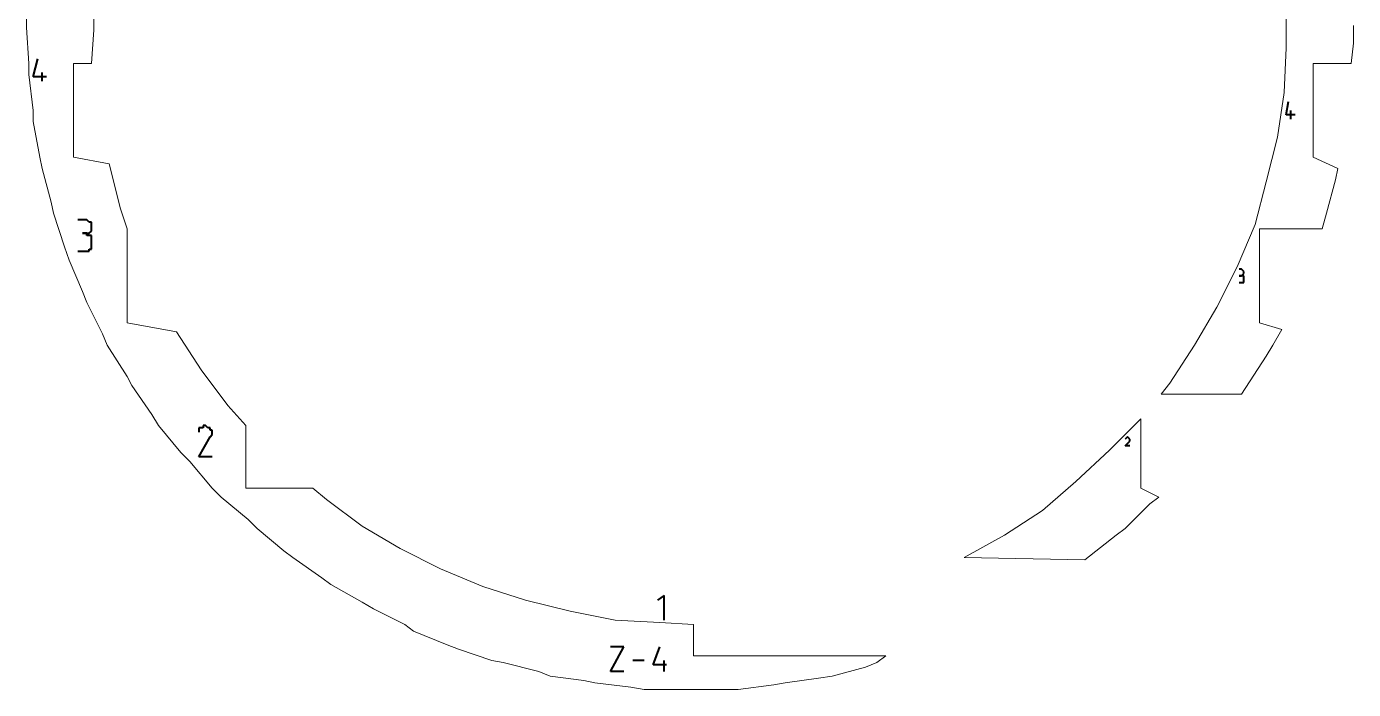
# Model space of a CAD drawing. Header units: centimetres. Extents: x -9.7 to 9.7, y -12.3 to 12.3.
# Drawn here: x -9.66 to -3.73, y 0.16 to 3.13 of the extents above; entities that cross this region are included whole.
import ezdxf

# ---------------------------------------------------------------- set-up
doc = ezdxf.new("R2010")
doc.units = ezdxf.units.CM
doc.header["$MEASUREMENT"] = 0
doc.layers.add('layer 1', color=7, linetype='Continuous')

msp = doc.modelspace()

# ---------------------------------------------------------------- linework, layer by layer
at = {"layer": 'layer 1', "color": 5, "lineweight": 13}
for points in [[(-9.35566, 3.11494), (-9.35566, 3.11494), (-9.35566, 3.26496), (-9.35566, 3.26496)], [(-4.02536, 3.23506), (-4.02536, 3.23506), (-4.02536, 3.03504), (-4.02536, 3.03504)], [(-9.65569, 3.175), (-9.65569, 3.175), (-9.65569, 3.12499), (-9.65569, 3.12499)], [(-9.65569, 3.12499), (-9.65569, 3.12499), (-9.64591, 2.96492), (-9.64591, 2.96492)], [(-9.36571, 2.96492), (-9.36571, 2.96492), (-9.35566, 3.11494), (-9.35566, 3.11494)], [(-3.72532, 3.05514), (-3.72532, 3.05514), (-3.72532, 3.13505), (-3.72532, 3.13505)], [(-4.02536, 3.03504), (-4.02536, 3.03504), (-4.03542, 2.83501), (-4.03542, 2.83501)], [(-3.73538, 2.96492), (-3.73538, 2.96492), (-3.72532, 3.05514), (-3.72532, 3.05514)], [(-9.64591, 2.96492), (-9.64591, 2.96492), (-9.64591, 2.91491), (-9.64591, 2.91491)], [(-9.64591, 2.91491), (-9.64591, 2.91491), (-9.6258, 2.75511), (-9.6258, 2.75511)], [(-9.44588, 2.54503), (-9.44588, 2.54503), (-9.44588, 2.96492), (-9.44588, 2.96492)], [(-9.44588, 2.96492), (-9.44588, 2.96492), (-9.36571, 2.96492), (-9.36571, 2.96492)], [(-3.90524, 2.54503), (-3.90524, 2.54503), (-3.90524, 2.96492), (-3.90524, 2.96492)], [(-3.90524, 2.96492), (-3.90524, 2.96492), (-3.73538, 2.96492), (-3.73538, 2.96492)], [(-4.03542, 2.83501), (-4.03542, 2.83501), (-4.06531, 2.63499), (-4.06531, 2.63499)], [(-9.6258, 2.75511), (-9.6258, 2.75511), (-9.6258, 2.7051), (-9.6258, 2.7051)], [(-9.6258, 2.7051), (-9.6258, 2.7051), (-9.5959, 2.54503), (-9.5959, 2.54503)], [(-4.06531, 2.63499), (-4.06531, 2.63499), (-4.11532, 2.43496), (-4.11532, 2.43496)], [(-9.5959, 2.54503), (-9.5959, 2.54503), (-9.58584, 2.49502), (-9.58584, 2.49502)], [(-9.58584, 2.49502), (-9.58584, 2.49502), (-9.54589, 2.345), (-9.54589, 2.345)], [(-9.28581, 2.51513), (-9.28581, 2.51513), (-9.44588, 2.54503), (-9.44588, 2.54503)], [(-9.2358, 2.3151), (-9.2358, 2.3151), (-9.28581, 2.51513), (-9.28581, 2.51513)], [(-3.79544, 2.49502), (-3.79544, 2.49502), (-3.90524, 2.54503), (-3.90524, 2.54503)], [(-3.80523, 2.44502), (-3.80523, 2.44502), (-3.79544, 2.49502), (-3.79544, 2.49502)], [(-4.11532, 2.43496), (-4.11532, 2.43496), (-4.16533, 2.24499), (-4.16533, 2.24499)], [(-3.84544, 2.295), (-3.84544, 2.295), (-3.80523, 2.44502), (-3.80523, 2.44502)], [(-9.54589, 2.345), (-9.54589, 2.345), (-9.53584, 2.295), (-9.53584, 2.295)], [(-9.20564, 2.22488), (-9.20564, 2.22488), (-9.2358, 2.3151), (-9.2358, 2.3151)], [(-9.53584, 2.295), (-9.53584, 2.295), (-9.48583, 2.14498), (-9.48583, 2.14498)], [(-3.86529, 2.22488), (-3.86529, 2.22488), (-3.84544, 2.295), (-3.84544, 2.295)], [(-9.20564, 1.80499), (-9.20564, 1.80499), (-9.20564, 2.22488), (-9.20564, 2.22488)], [(-4.16533, 2.24499), (-4.16533, 2.24499), (-4.24549, 2.05502), (-4.24549, 2.05502)], [(-4.14548, 1.80499), (-4.14548, 1.80499), (-4.14548, 2.22488), (-4.14548, 2.22488)], [(-4.14548, 2.22488), (-4.14548, 2.22488), (-3.86529, 2.22488), (-3.86529, 2.22488)], [(-9.48583, 2.14498), (-9.48583, 2.14498), (-9.46572, 2.08492), (-9.46572, 2.08492)], [(-9.46572, 2.08492), (-9.46572, 2.08492), (-9.40566, 1.94495), (-9.40566, 1.94495)], [(-4.24549, 2.05502), (-4.24549, 2.05502), (-4.33545, 1.8751), (-4.33545, 1.8751)], [(-9.40566, 1.94495), (-9.40566, 1.94495), (-9.38582, 1.89495), (-9.38582, 1.89495)], [(-9.38582, 1.89495), (-9.38582, 1.89495), (-9.31571, 1.75498), (-9.31571, 1.75498)], [(-4.33545, 1.8751), (-4.33545, 1.8751), (-4.43547, 1.70498), (-4.43547, 1.70498)], [(-8.98577, 1.76504), (-8.98577, 1.76504), (-9.20564, 1.80499), (-9.20564, 1.80499)], [(-4.04547, 1.77509), (-4.04547, 1.77509), (-4.14548, 1.80499), (-4.14548, 1.80499)], [(-9.31571, 1.75498), (-9.31571, 1.75498), (-9.29586, 1.70498), (-9.29586, 1.70498)], [(-8.8757, 1.59491), (-8.8757, 1.59491), (-8.98577, 1.76504), (-8.98577, 1.76504)], [(-4.08542, 1.70498), (-4.08542, 1.70498), (-4.04547, 1.77509), (-4.04547, 1.77509)], [(-9.29586, 1.70498), (-9.29586, 1.70498), (-9.20564, 1.56501), (-9.20564, 1.56501)], [(-4.43547, 1.70498), (-4.43547, 1.70498), (-4.54527, 1.53511), (-4.54527, 1.53511)], [(-4.11532, 1.65497), (-4.11532, 1.65497), (-4.08542, 1.70498), (-4.08542, 1.70498)], [(-4.22539, 1.48511), (-4.22539, 1.48511), (-4.11532, 1.65497), (-4.11532, 1.65497)], [(-9.20564, 1.56501), (-9.20564, 1.56501), (-9.18579, 1.52506), (-9.18579, 1.52506)], [(-8.75558, 1.4351), (-8.75558, 1.4351), (-8.8757, 1.59491), (-8.8757, 1.59491)], [(-9.18579, 1.52506), (-9.18579, 1.52506), (-9.09584, 1.39488), (-9.09584, 1.39488)], [(-4.54527, 1.53511), (-4.54527, 1.53511), (-4.58548, 1.48511), (-4.58548, 1.48511)], [(-4.58548, 1.48511), (-4.58548, 1.48511), (-4.22539, 1.48511), (-4.22539, 1.48511)], [(-8.67568, 1.34488), (-8.67568, 1.34488), (-8.75558, 1.4351), (-8.75558, 1.4351)], [(-9.09584, 1.39488), (-9.09584, 1.39488), (-9.06567, 1.34488), (-9.06567, 1.34488)], [(-4.67544, 1.37504), (-4.67544, 1.37504), (-4.81541, 1.23507), (-4.81541, 1.23507)], [(-4.67544, 1.06495), (-4.67544, 1.06495), (-4.67544, 1.37504), (-4.67544, 1.37504)], [(-9.06567, 1.34488), (-9.06567, 1.34488), (-8.96566, 1.22502), (-8.96566, 1.22502)], [(-8.67568, 1.06495), (-8.67568, 1.06495), (-8.67568, 1.34488), (-8.67568, 1.34488)], [(-8.96566, 1.22502), (-8.96566, 1.22502), (-8.92571, 1.18507), (-8.92571, 1.18507)], [(-4.81541, 1.23507), (-4.81541, 1.23507), (-4.96543, 1.09485), (-4.96543, 1.09485)], [(-8.92571, 1.18507), (-8.92571, 1.18507), (-8.8257, 1.06495), (-8.8257, 1.06495)], [(-4.96543, 1.09485), (-4.96543, 1.09485), (-5.11544, 0.96494), (-5.11544, 0.96494)], [(-8.8257, 1.06495), (-8.8257, 1.06495), (-8.78574, 1.025), (-8.78574, 1.025)], [(-8.78574, 1.025), (-8.78574, 1.025), (-8.66562, 0.92498), (-8.66562, 0.92498)], [(-8.37564, 1.06495), (-8.37564, 1.06495), (-8.67568, 1.06495), (-8.67568, 1.06495)], [(-8.31558, 1.01494), (-8.31558, 1.01494), (-8.37564, 1.06495), (-8.37564, 1.06495)], [(-8.15577, 0.89509), (-8.15577, 0.89509), (-8.31558, 1.01494), (-8.31558, 1.01494)], [(-4.59527, 1.025), (-4.59527, 1.025), (-4.67544, 1.06495), (-4.67544, 1.06495)], [(-4.63549, 0.99483), (-4.63549, 0.99483), (-4.59527, 1.025), (-4.59527, 1.025)], [(-5.11544, 0.96494), (-5.11544, 0.96494), (-5.28557, 0.85487), (-5.28557, 0.85487)], [(-4.74529, 0.88503), (-4.74529, 0.88503), (-4.63549, 0.99483), (-4.63549, 0.99483)], [(-8.66562, 0.92498), (-8.66562, 0.92498), (-8.62567, 0.88503), (-8.62567, 0.88503)], [(-7.98564, 0.79507), (-7.98564, 0.79507), (-8.15577, 0.89509), (-8.15577, 0.89509)], [(-8.62567, 0.88503), (-8.62567, 0.88503), (-8.50582, 0.78502), (-8.50582, 0.78502)], [(-5.28557, 0.85487), (-5.28557, 0.85487), (-5.46549, 0.75486), (-5.46549, 0.75486)], [(-4.92547, 0.74507), (-4.92547, 0.74507), (-4.78551, 0.85487), (-4.78551, 0.85487)], [(-4.78551, 0.85487), (-4.78551, 0.85487), (-4.74529, 0.88503), (-4.74529, 0.88503)], [(-8.50582, 0.78502), (-8.50582, 0.78502), (-8.4656, 0.75486), (-8.4656, 0.75486)], [(-7.80573, 0.70484), (-7.80573, 0.70484), (-7.98564, 0.79507), (-7.98564, 0.79507)], [(-8.4656, 0.75486), (-8.4656, 0.75486), (-8.33569, 0.6649), (-8.33569, 0.6649)], [(-5.46549, 0.75486), (-5.46549, 0.75486), (-4.92547, 0.74507), (-4.92547, 0.74507)], [(-8.33569, 0.6649), (-8.33569, 0.6649), (-8.29574, 0.635), (-8.29574, 0.635)], [(-7.61576, 0.62495), (-7.61576, 0.62495), (-7.80573, 0.70484), (-7.80573, 0.70484)], [(-8.29574, 0.635), (-8.29574, 0.635), (-8.15577, 0.55483), (-8.15577, 0.55483)], [(-7.42552, 0.56489), (-7.42552, 0.56489), (-7.61576, 0.62495), (-7.61576, 0.62495)], [(-8.15577, 0.55483), (-8.15577, 0.55483), (-8.10577, 0.52493), (-8.10577, 0.52493)], [(-7.2255, 0.51488), (-7.2255, 0.51488), (-7.42552, 0.56489), (-7.42552, 0.56489)], [(-8.10577, 0.52493), (-8.10577, 0.52493), (-7.96554, 0.45482), (-7.96554, 0.45482)], [(-7.02547, 0.47493), (-7.02547, 0.47493), (-7.2255, 0.51488), (-7.2255, 0.51488)], [(-6.82545, 0.46487), (-6.82545, 0.46487), (-7.02547, 0.47493), (-7.02547, 0.47493)], [(-7.96554, 0.45482), (-7.96554, 0.45482), (-7.92558, 0.42492), (-7.92558, 0.42492)], [(-7.92558, 0.42492), (-7.92558, 0.42492), (-7.77557, 0.36486), (-7.77557, 0.36486)], [(-6.67543, 0.45482), (-6.67543, 0.45482), (-6.82545, 0.46487), (-6.82545, 0.46487)], [(-6.67543, 0.31485), (-6.67543, 0.31485), (-6.67543, 0.45482), (-6.67543, 0.45482)], [(-7.77557, 0.36486), (-7.77557, 0.36486), (-7.72556, 0.34502), (-7.72556, 0.34502)], [(-7.72556, 0.34502), (-7.72556, 0.34502), (-7.57554, 0.29501), (-7.57554, 0.29501)], [(-5.81553, 0.31485), (-5.81553, 0.31485), (-6.67543, 0.31485), (-6.67543, 0.31485)], [(-5.85548, 0.28496), (-5.85548, 0.28496), (-5.81553, 0.31485), (-5.81553, 0.31485)], [(-7.57554, 0.29501), (-7.57554, 0.29501), (-7.52553, 0.28496), (-7.52553, 0.28496)], [(-7.52553, 0.28496), (-7.52553, 0.28496), (-7.36573, 0.245), (-7.36573, 0.245)], [(-7.36573, 0.245), (-7.36573, 0.245), (-7.31572, 0.2249), (-7.31572, 0.2249)], [(-6.05551, 0.2249), (-6.05551, 0.2249), (-5.90549, 0.26485), (-5.90549, 0.26485)], [(-5.90549, 0.26485), (-5.90549, 0.26485), (-5.85548, 0.28496), (-5.85548, 0.28496)], [(-7.31572, 0.2249), (-7.31572, 0.2249), (-7.1657, 0.20505), (-7.1657, 0.20505)], [(-7.1657, 0.20505), (-7.1657, 0.20505), (-7.11569, 0.195), (-7.11569, 0.195)], [(-7.11569, 0.195), (-7.11569, 0.195), (-6.95562, 0.17489), (-6.95562, 0.17489)], [(-6.47567, 0.16483), (-6.47567, 0.16483), (-6.31559, 0.18494), (-6.31559, 0.18494)], [(-6.31559, 0.18494), (-6.31559, 0.18494), (-6.26559, 0.195), (-6.26559, 0.195)], [(-6.26559, 0.195), (-6.26559, 0.195), (-6.11557, 0.21484), (-6.11557, 0.21484)], [(-6.11557, 0.21484), (-6.11557, 0.21484), (-6.05551, 0.2249), (-6.05551, 0.2249)], [(-6.95562, 0.17489), (-6.95562, 0.17489), (-6.89556, 0.16483), (-6.89556, 0.16483)], [(-6.89556, 0.16483), (-6.89556, 0.16483), (-6.74554, 0.16483), (-6.74554, 0.16483)], [(-6.74554, 0.16483), (-6.74554, 0.16483), (-6.68548, 0.16483), (-6.68548, 0.16483)], [(-6.68548, 0.16483), (-6.68548, 0.16483), (-6.52567, 0.16483), (-6.52567, 0.16483)], [(-6.52567, 0.16483), (-6.52567, 0.16483), (-6.47567, 0.16483), (-6.47567, 0.16483)]]:
    msp.add_open_spline(points, degree=3, dxfattribs=at)
at = {"layer": 'layer 1', "color": 1, "lineweight": 40}
for points in [[(-9.6258, 2.90512), (-9.6258, 2.90512), (-9.60569, 2.98503), (-9.60569, 2.98503)], [(-9.58584, 2.88502), (-9.58584, 2.88502), (-9.58584, 2.92497), (-9.58584, 2.92497)], [(-9.56574, 2.90512), (-9.56574, 2.90512), (-9.6258, 2.90512), (-9.6258, 2.90512)], [(-4.02536, 2.735), (-4.02536, 2.735), (-4.01531, 2.79506), (-4.01531, 2.79506)], [(-3.98541, 2.735), (-3.98541, 2.735), (-4.02536, 2.735), (-4.02536, 2.735)], [(-4.00525, 2.71515), (-4.00525, 2.71515), (-4.00525, 2.75511), (-4.00525, 2.75511)], [(-9.39587, 2.2651), (-9.39587, 2.2651), (-9.42577, 2.2651), (-9.42577, 2.2651)], [(-9.38582, 2.2651), (-9.38582, 2.2651), (-9.39587, 2.2651), (-9.39587, 2.2651)], [(-9.37577, 2.25504), (-9.37577, 2.25504), (-9.38582, 2.2651), (-9.38582, 2.2651)], [(-9.38582, 2.2651), (-9.38582, 2.2651), (-9.38582, 2.2651), (-9.38582, 2.2651)], [(-9.36571, 2.25504), (-9.36571, 2.25504), (-9.37577, 2.25504), (-9.37577, 2.25504)], [(-9.37577, 2.25504), (-9.37577, 2.25504), (-9.37577, 2.25504), (-9.37577, 2.25504)], [(-9.36571, 2.24499), (-9.36571, 2.24499), (-9.36571, 2.25504), (-9.36571, 2.25504)], [(-9.39587, 2.20504), (-9.39587, 2.20504), (-9.40566, 2.20504), (-9.40566, 2.20504)], [(-9.40566, 2.20504), (-9.40566, 2.20504), (-9.39587, 2.20504), (-9.39587, 2.20504)], [(-9.38582, 2.20504), (-9.38582, 2.20504), (-9.39587, 2.20504), (-9.39587, 2.20504)], [(-9.39587, 2.20504), (-9.39587, 2.20504), (-9.39587, 2.20504), (-9.39587, 2.20504)], [(-9.39587, 2.20504), (-9.39587, 2.20504), (-9.38582, 2.20504), (-9.38582, 2.20504)], [(-9.38582, 2.19498), (-9.38582, 2.19498), (-9.38582, 2.20504), (-9.38582, 2.20504)], [(-9.38582, 2.20504), (-9.38582, 2.20504), (-9.38582, 2.20504), (-9.38582, 2.20504)], [(-9.38582, 2.20504), (-9.38582, 2.20504), (-9.37577, 2.20504), (-9.37577, 2.20504)], [(-9.37577, 2.19498), (-9.37577, 2.19498), (-9.38582, 2.19498), (-9.38582, 2.19498)], [(-9.37577, 2.20504), (-9.37577, 2.20504), (-9.36571, 2.21509), (-9.36571, 2.21509)], [(-9.37577, 2.20504), (-9.37577, 2.20504), (-9.37577, 2.20504), (-9.37577, 2.20504)], [(-9.36571, 2.19498), (-9.36571, 2.19498), (-9.37577, 2.19498), (-9.37577, 2.19498)], [(-9.37577, 2.19498), (-9.37577, 2.19498), (-9.37577, 2.19498), (-9.37577, 2.19498)], [(-9.36571, 2.23494), (-9.36571, 2.23494), (-9.36571, 2.24499), (-9.36571, 2.24499)], [(-9.36571, 2.24499), (-9.36571, 2.24499), (-9.36571, 2.24499), (-9.36571, 2.24499)], [(-9.36571, 2.22488), (-9.36571, 2.22488), (-9.36571, 2.23494), (-9.36571, 2.23494)], [(-9.36571, 2.23494), (-9.36571, 2.23494), (-9.36571, 2.23494), (-9.36571, 2.23494)], [(-9.36571, 2.23494), (-9.36571, 2.23494), (-9.36571, 2.23494), (-9.36571, 2.23494)], [(-9.36571, 2.21509), (-9.36571, 2.21509), (-9.36571, 2.22488), (-9.36571, 2.22488)], [(-9.36571, 2.22488), (-9.36571, 2.22488), (-9.36571, 2.22488), (-9.36571, 2.22488)], [(-9.36571, 2.21509), (-9.36571, 2.21509), (-9.36571, 2.21509), (-9.36571, 2.21509)], [(-9.36571, 2.18493), (-9.36571, 2.18493), (-9.36571, 2.19498), (-9.36571, 2.19498)], [(-9.36571, 2.17488), (-9.36571, 2.17488), (-9.36571, 2.18493), (-9.36571, 2.18493)], [(-9.36571, 2.18493), (-9.36571, 2.18493), (-9.36571, 2.18493), (-9.36571, 2.18493)], [(-9.36571, 2.15503), (-9.36571, 2.15503), (-9.36571, 2.17488), (-9.36571, 2.17488)], [(-9.36571, 2.17488), (-9.36571, 2.17488), (-9.36571, 2.17488), (-9.36571, 2.17488)], [(-9.36571, 2.17488), (-9.36571, 2.17488), (-9.36571, 2.17488), (-9.36571, 2.17488)], [(-9.36571, 2.14498), (-9.36571, 2.14498), (-9.36571, 2.15503), (-9.36571, 2.15503)], [(-9.36571, 2.15503), (-9.36571, 2.15503), (-9.36571, 2.15503), (-9.36571, 2.15503)], [(-9.36571, 2.13492), (-9.36571, 2.13492), (-9.36571, 2.14498), (-9.36571, 2.14498)], [(-9.36571, 2.14498), (-9.36571, 2.14498), (-9.36571, 2.14498), (-9.36571, 2.14498)], [(-9.42577, 2.12513), (-9.42577, 2.12513), (-9.39587, 2.12513), (-9.39587, 2.12513)], [(-9.39587, 2.12513), (-9.39587, 2.12513), (-9.39587, 2.12513), (-9.39587, 2.12513)], [(-9.39587, 2.12513), (-9.39587, 2.12513), (-9.38582, 2.12513), (-9.38582, 2.12513)], [(-9.38582, 2.12513), (-9.38582, 2.12513), (-9.38582, 2.12513), (-9.38582, 2.12513)], [(-9.38582, 2.12513), (-9.38582, 2.12513), (-9.37577, 2.12513), (-9.37577, 2.12513)], [(-9.37577, 2.12513), (-9.37577, 2.12513), (-9.37577, 2.13492), (-9.37577, 2.13492)], [(-9.37577, 2.13492), (-9.37577, 2.13492), (-9.36571, 2.13492), (-9.36571, 2.13492)], [(-4.22539, 2.04497), (-4.22539, 2.04497), (-4.23544, 2.04497), (-4.23544, 2.04497)], [(-4.21533, 2.03491), (-4.21533, 2.03491), (-4.22539, 2.04497), (-4.22539, 2.04497)], [(-4.22539, 2.04497), (-4.22539, 2.04497), (-4.22539, 2.04497), (-4.22539, 2.04497)], [(-4.22539, 2.04497), (-4.22539, 2.04497), (-4.22539, 2.04497), (-4.22539, 2.04497)], [(-4.22539, 2.04497), (-4.22539, 2.04497), (-4.22539, 2.04497), (-4.22539, 2.04497)], [(-4.22539, 2.01507), (-4.22539, 2.01507), (-4.21533, 2.02512), (-4.21533, 2.02512)], [(-4.21533, 2.02512), (-4.21533, 2.02512), (-4.21533, 2.03491), (-4.21533, 2.03491)], [(-4.21533, 2.03491), (-4.21533, 2.03491), (-4.21533, 2.03491), (-4.21533, 2.03491)], [(-4.21533, 2.03491), (-4.21533, 2.03491), (-4.21533, 2.03491), (-4.21533, 2.03491)], [(-4.21533, 2.03491), (-4.21533, 2.03491), (-4.21533, 2.03491), (-4.21533, 2.03491)], [(-4.21533, 2.03491), (-4.21533, 2.03491), (-4.21533, 2.03491), (-4.21533, 2.03491)], [(-4.21533, 2.02512), (-4.21533, 2.02512), (-4.21533, 2.02512), (-4.21533, 2.02512)], [(-4.21533, 2.02512), (-4.21533, 2.02512), (-4.21533, 2.02512), (-4.21533, 2.02512)], [(-4.21533, 2.02512), (-4.21533, 2.02512), (-4.21533, 2.02512), (-4.21533, 2.02512)], [(-4.21533, 2.02512), (-4.21533, 2.02512), (-4.21533, 2.02512), (-4.21533, 2.02512)], [(-4.21533, 2.02512), (-4.21533, 2.02512), (-4.21533, 2.02512), (-4.21533, 2.02512)], [(-4.21533, 2.02512), (-4.21533, 2.02512), (-4.21533, 2.02512), (-4.21533, 2.02512)], [(-4.22539, 2.01507), (-4.22539, 2.01507), (-4.23544, 2.01507), (-4.23544, 2.01507)], [(-4.23544, 2.01507), (-4.23544, 2.01507), (-4.22539, 2.01507), (-4.22539, 2.01507)], [(-4.23544, 1.9849), (-4.23544, 1.9849), (-4.22539, 1.9849), (-4.22539, 1.9849)], [(-4.21533, 2.01507), (-4.21533, 2.01507), (-4.22539, 2.01507), (-4.22539, 2.01507)], [(-4.22539, 2.01507), (-4.22539, 2.01507), (-4.22539, 2.01507), (-4.22539, 2.01507)], [(-4.22539, 2.01507), (-4.22539, 2.01507), (-4.22539, 2.01507), (-4.22539, 2.01507)], [(-4.22539, 2.01507), (-4.22539, 2.01507), (-4.22539, 2.01507), (-4.22539, 2.01507)], [(-4.22539, 2.01507), (-4.22539, 2.01507), (-4.22539, 2.01507), (-4.22539, 2.01507)], [(-4.22539, 2.01507), (-4.22539, 2.01507), (-4.22539, 2.01507), (-4.22539, 2.01507)], [(-4.22539, 2.01507), (-4.22539, 2.01507), (-4.22539, 2.01507), (-4.22539, 2.01507)], [(-4.22539, 2.01507), (-4.22539, 2.01507), (-4.22539, 2.01507), (-4.22539, 2.01507)], [(-4.22539, 1.9849), (-4.22539, 1.9849), (-4.22539, 1.9849), (-4.22539, 1.9849)], [(-4.22539, 1.9849), (-4.22539, 1.9849), (-4.22539, 1.9849), (-4.22539, 1.9849)], [(-4.22539, 1.9849), (-4.22539, 1.9849), (-4.22539, 1.9849), (-4.22539, 1.9849)], [(-4.22539, 1.9849), (-4.22539, 1.9849), (-4.22539, 1.9849), (-4.22539, 1.9849)], [(-4.22539, 1.9849), (-4.22539, 1.9849), (-4.21533, 1.9849), (-4.21533, 1.9849)], [(-4.21533, 2.00501), (-4.21533, 2.00501), (-4.21533, 2.01507), (-4.21533, 2.01507)], [(-4.21533, 2.01507), (-4.21533, 2.01507), (-4.21533, 2.01507), (-4.21533, 2.01507)], [(-4.21533, 2.01507), (-4.21533, 2.01507), (-4.21533, 2.01507), (-4.21533, 2.01507)], [(-4.21533, 1.99496), (-4.21533, 1.99496), (-4.21533, 2.00501), (-4.21533, 2.00501)], [(-4.21533, 2.00501), (-4.21533, 2.00501), (-4.21533, 2.00501), (-4.21533, 2.00501)], [(-4.21533, 2.00501), (-4.21533, 2.00501), (-4.21533, 2.00501), (-4.21533, 2.00501)], [(-4.21533, 2.00501), (-4.21533, 2.00501), (-4.21533, 2.00501), (-4.21533, 2.00501)], [(-4.21533, 1.9849), (-4.21533, 1.9849), (-4.21533, 1.99496), (-4.21533, 1.99496)], [(-4.21533, 1.99496), (-4.21533, 1.99496), (-4.21533, 1.99496), (-4.21533, 1.99496)], [(-4.21533, 1.99496), (-4.21533, 1.99496), (-4.21533, 1.99496), (-4.21533, 1.99496)], [(-4.21533, 1.99496), (-4.21533, 1.99496), (-4.21533, 1.99496), (-4.21533, 1.99496)], [(-4.21533, 1.99496), (-4.21533, 1.99496), (-4.21533, 1.99496), (-4.21533, 1.99496)], [(-8.8757, 1.33509), (-8.8757, 1.33509), (-8.88576, 1.33509), (-8.88576, 1.33509)], [(-8.88576, 1.33509), (-8.88576, 1.33509), (-8.88576, 1.32503), (-8.88576, 1.32503)], [(-8.88576, 1.32503), (-8.88576, 1.32503), (-8.88576, 1.31498), (-8.88576, 1.31498)], [(-8.86565, 1.33509), (-8.86565, 1.33509), (-8.8757, 1.33509), (-8.8757, 1.33509)], [(-8.8757, 1.33509), (-8.8757, 1.33509), (-8.8757, 1.33509), (-8.8757, 1.33509)], [(-8.85559, 1.34488), (-8.85559, 1.34488), (-8.86565, 1.34488), (-8.86565, 1.34488)], [(-8.86565, 1.34488), (-8.86565, 1.34488), (-8.86565, 1.33509), (-8.86565, 1.33509)], [(-8.8458, 1.33509), (-8.8458, 1.33509), (-8.85559, 1.34488), (-8.85559, 1.34488)], [(-8.85559, 1.34488), (-8.85559, 1.34488), (-8.85559, 1.34488), (-8.85559, 1.34488)], [(-8.83575, 1.33509), (-8.83575, 1.33509), (-8.8458, 1.33509), (-8.8458, 1.33509)], [(-8.8458, 1.33509), (-8.8458, 1.33509), (-8.8458, 1.33509), (-8.8458, 1.33509)], [(-8.8458, 1.33509), (-8.8458, 1.33509), (-8.8458, 1.33509), (-8.8458, 1.33509)], [(-8.83575, 1.32503), (-8.83575, 1.32503), (-8.83575, 1.33509), (-8.83575, 1.33509)], [(-8.8257, 1.32503), (-8.8257, 1.32503), (-8.83575, 1.32503), (-8.83575, 1.32503)], [(-8.83575, 1.32503), (-8.83575, 1.32503), (-8.83575, 1.32503), (-8.83575, 1.32503)], [(-8.83575, 1.29487), (-8.83575, 1.29487), (-8.8257, 1.30493), (-8.8257, 1.30493)], [(-8.8257, 1.31498), (-8.8257, 1.31498), (-8.8257, 1.32503), (-8.8257, 1.32503)], [(-8.8257, 1.30493), (-8.8257, 1.30493), (-8.8257, 1.31498), (-8.8257, 1.31498)], [(-8.8257, 1.31498), (-8.8257, 1.31498), (-8.8257, 1.31498), (-8.8257, 1.31498)], [(-8.8257, 1.30493), (-8.8257, 1.30493), (-8.8257, 1.30493), (-8.8257, 1.30493)], [(-8.88576, 1.20491), (-8.88576, 1.20491), (-8.83575, 1.29487), (-8.83575, 1.29487)], [(-8.83575, 1.29487), (-8.83575, 1.29487), (-8.83575, 1.29487), (-8.83575, 1.29487)], [(-8.83575, 1.29487), (-8.83575, 1.29487), (-8.83575, 1.29487), (-8.83575, 1.29487)], [(-8.83575, 1.29487), (-8.83575, 1.29487), (-8.83575, 1.29487), (-8.83575, 1.29487)], [(-8.83575, 1.29487), (-8.83575, 1.29487), (-8.83575, 1.29487), (-8.83575, 1.29487)], [(-8.83575, 1.29487), (-8.83575, 1.29487), (-8.83575, 1.29487), (-8.83575, 1.29487)], [(-8.83575, 1.29487), (-8.83575, 1.29487), (-8.83575, 1.29487), (-8.83575, 1.29487)], [(-8.83575, 1.29487), (-8.83575, 1.29487), (-8.83575, 1.29487), (-8.83575, 1.29487)], [(-8.83575, 1.29487), (-8.83575, 1.29487), (-8.83575, 1.29487), (-8.83575, 1.29487)], [(-8.83575, 1.29487), (-8.83575, 1.29487), (-8.83575, 1.29487), (-8.83575, 1.29487)], [(-8.83575, 1.29487), (-8.83575, 1.29487), (-8.83575, 1.29487), (-8.83575, 1.29487)], [(-8.83575, 1.29487), (-8.83575, 1.29487), (-8.83575, 1.29487), (-8.83575, 1.29487)], [(-4.7355, 1.29487), (-4.7355, 1.29487), (-4.74529, 1.28508), (-4.74529, 1.28508)], [(-4.74529, 1.28508), (-4.74529, 1.28508), (-4.74529, 1.28508), (-4.74529, 1.28508)], [(-4.74529, 1.28508), (-4.74529, 1.28508), (-4.74529, 1.28508), (-4.74529, 1.28508)], [(-4.74529, 1.28508), (-4.74529, 1.28508), (-4.74529, 1.28508), (-4.74529, 1.28508)], [(-4.74529, 1.25492), (-4.74529, 1.25492), (-4.72545, 1.27503), (-4.72545, 1.27503)], [(-4.72545, 1.25492), (-4.72545, 1.25492), (-4.74529, 1.25492), (-4.74529, 1.25492)], [(-4.72545, 1.28508), (-4.72545, 1.28508), (-4.7355, 1.29487), (-4.7355, 1.29487)], [(-4.7355, 1.29487), (-4.7355, 1.29487), (-4.7355, 1.29487), (-4.7355, 1.29487)], [(-4.7355, 1.29487), (-4.7355, 1.29487), (-4.7355, 1.29487), (-4.7355, 1.29487)], [(-4.7355, 1.29487), (-4.7355, 1.29487), (-4.7355, 1.29487), (-4.7355, 1.29487)], [(-4.7355, 1.29487), (-4.7355, 1.29487), (-4.7355, 1.29487), (-4.7355, 1.29487)], [(-4.7355, 1.29487), (-4.7355, 1.29487), (-4.7355, 1.29487), (-4.7355, 1.29487)], [(-4.7355, 1.29487), (-4.7355, 1.29487), (-4.7355, 1.29487), (-4.7355, 1.29487)], [(-4.7355, 1.29487), (-4.7355, 1.29487), (-4.7355, 1.29487), (-4.7355, 1.29487)], [(-4.72545, 1.27503), (-4.72545, 1.27503), (-4.72545, 1.28508), (-4.72545, 1.28508)], [(-4.72545, 1.28508), (-4.72545, 1.28508), (-4.72545, 1.28508), (-4.72545, 1.28508)], [(-4.72545, 1.28508), (-4.72545, 1.28508), (-4.72545, 1.28508), (-4.72545, 1.28508)], [(-4.72545, 1.28508), (-4.72545, 1.28508), (-4.72545, 1.28508), (-4.72545, 1.28508)], [(-4.72545, 1.28508), (-4.72545, 1.28508), (-4.72545, 1.28508), (-4.72545, 1.28508)], [(-4.72545, 1.28508), (-4.72545, 1.28508), (-4.72545, 1.28508), (-4.72545, 1.28508)], [(-4.72545, 1.28508), (-4.72545, 1.28508), (-4.72545, 1.28508), (-4.72545, 1.28508)], [(-4.72545, 1.28508), (-4.72545, 1.28508), (-4.72545, 1.28508), (-4.72545, 1.28508)], [(-4.72545, 1.27503), (-4.72545, 1.27503), (-4.72545, 1.27503), (-4.72545, 1.27503)], [(-4.72545, 1.27503), (-4.72545, 1.27503), (-4.72545, 1.27503), (-4.72545, 1.27503)], [(-4.72545, 1.27503), (-4.72545, 1.27503), (-4.72545, 1.27503), (-4.72545, 1.27503)], [(-4.72545, 1.27503), (-4.72545, 1.27503), (-4.72545, 1.27503), (-4.72545, 1.27503)], [(-4.72545, 1.27503), (-4.72545, 1.27503), (-4.72545, 1.27503), (-4.72545, 1.27503)], [(-4.72545, 1.27503), (-4.72545, 1.27503), (-4.72545, 1.27503), (-4.72545, 1.27503)], [(-4.72545, 1.27503), (-4.72545, 1.27503), (-4.72545, 1.27503), (-4.72545, 1.27503)], [(-4.72545, 1.27503), (-4.72545, 1.27503), (-4.72545, 1.27503), (-4.72545, 1.27503)], [(-4.72545, 1.27503), (-4.72545, 1.27503), (-4.72545, 1.27503), (-4.72545, 1.27503)], [(-4.72545, 1.27503), (-4.72545, 1.27503), (-4.72545, 1.27503), (-4.72545, 1.27503)], [(-4.72545, 1.27503), (-4.72545, 1.27503), (-4.72545, 1.27503), (-4.72545, 1.27503)], [(-8.8257, 1.20491), (-8.8257, 1.20491), (-8.88576, 1.20491), (-8.88576, 1.20491)], [(-6.8056, 0.58499), (-6.8056, 0.58499), (-6.8355, 0.56489), (-6.8355, 0.56489)], [(-6.8056, 0.47493), (-6.8056, 0.47493), (-6.8056, 0.58499), (-6.8056, 0.58499)], [(-7.04558, 0.245), (-7.04558, 0.245), (-6.98552, 0.35507), (-6.98552, 0.35507)], [(-6.98552, 0.35507), (-6.98552, 0.35507), (-7.04558, 0.35507), (-7.04558, 0.35507)], [(-6.85561, 0.2749), (-6.85561, 0.2749), (-6.82545, 0.35507), (-6.82545, 0.35507)], [(-6.98552, 0.245), (-6.98552, 0.245), (-7.04558, 0.245), (-7.04558, 0.245)], [(-6.89556, 0.29501), (-6.89556, 0.29501), (-6.94557, 0.29501), (-6.94557, 0.29501)], [(-6.79555, 0.2749), (-6.79555, 0.2749), (-6.85561, 0.2749), (-6.85561, 0.2749)], [(-6.8056, 0.245), (-6.8056, 0.245), (-6.8056, 0.29501), (-6.8056, 0.29501)]]:
    msp.add_open_spline(points, degree=3, dxfattribs=at)

doc.saveas('drawing.dxf')
